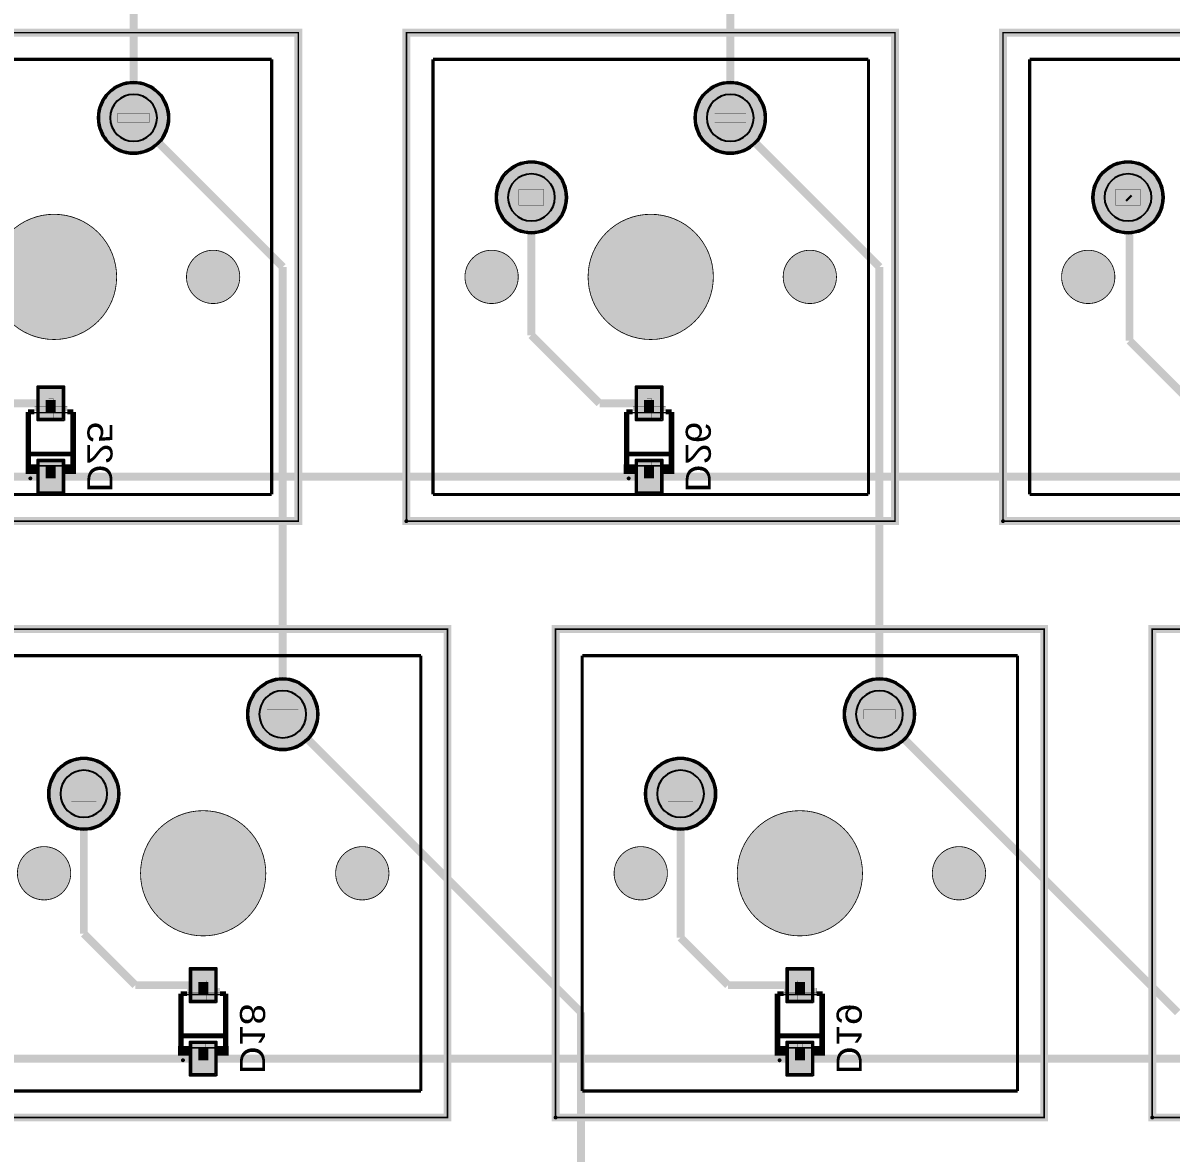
# Model space of a CAD drawing. Header units: millimetres. Extents: x 0 to 146, y -7 to 103.
# Drawn here: x 79.23 to 115.88, y 42.76 to 78.85 of the extents above; entities that cross this region are included whole.
import ezdxf
from ezdxf.enums import TextEntityAlignment as Align

# ---------------------------------------------------------------- set-up
doc = ezdxf.new("R2010")
doc.units = ezdxf.units.MM
doc.header["$MEASUREMENT"] = 0
for name, color, linetype, true_color in [('Bottom-Layer', 7, 'Continuous', 0x0000ff), ('Bottom-Paste-Mask-Layer', 7, 'Continuous', 0x800000), ('Bottom-Silkscreen-Layer', 7, 'Continuous', 0x66cc33), ('Bottom-Solder-Mask-Layer', 7, 'Continuous', 0xaa00ff), ('Component-Marking-Layer', 7, 'Continuous', 0x66ffcc), ('Component-Shape-Layer', 7, 'Continuous', 0x00cccc), ('Document-Layer', 7, 'Continuous', 0xffffff), ('Hole-Layer', 7, 'Continuous', 0x222222), ('Multi-Layer', 7, 'Continuous', 0xc0c0c0), ('Pin-Floating-Layer', 7, 'Continuous', 0xff99ff), ('Pin-Soldering-Layer', 7, 'Continuous', 0xcc9999), ('Top-Layer', 7, 'Continuous', 0xff0000), ('Top-Paste-Mask-Layer', 7, 'Continuous', 0x808080), ('Top-Silkscreen-Layer', 7, 'Continuous', 0xffcc00), ('Top-Solder-Mask-Layer', 7, 'Continuous', 0x800080)]:
    doc.layers.add(name, color=color, linetype=linetype, true_color=true_color)
doc.styles.get("Standard").update_dxf_attribs({"font": 'arial.ttf'})

msp = doc.modelspace()

# ---------------------------------------------------------------- hatches: boundary and pattern name
at = {"layer": 'Bottom-Layer'}
for points in [[(81.658, 75.823, 1), (83.858, 75.823, 1)], [(100.708, 75.823, 1), (102.908, 75.823, 1)], [(94.358, 73.283, 1), (96.558, 73.283, 1)], [(113.406, 73.283, 1), (115.606, 73.283, 1)], [(80.488, 66.205), (79.738, 66.205), (79.738, 67.205), (80.488, 67.205)], [(99.59, 66.205), (98.84, 66.205), (98.84, 67.205), (99.59, 67.205)], [(80.488, 63.86), (79.738, 63.86), (79.738, 64.86), (80.488, 64.86)], [(99.59, 63.86), (98.84, 63.86), (98.84, 64.86), (99.59, 64.86)], [(86.42, 56.775, 1), (88.62, 56.775, 1)], [(105.47, 56.775, 1), (107.67, 56.775, 1)], [(80.07, 54.235, 1), (82.27, 54.235, 1)], [(99.12, 54.235, 1), (101.32, 54.235, 1)], [(85.36, 47.621), (84.61, 47.621), (84.61, 48.621), (85.36, 48.621)], [(104.407, 47.621), (103.657, 47.621), (103.657, 48.621), (104.407, 48.621)], [(85.36, 45.276), (84.61, 45.276), (84.61, 46.276), (85.36, 46.276)], [(104.407, 45.276), (103.657, 45.276), (103.657, 46.276), (104.407, 46.276)]]:
    msp.add_hatch(color=256, dxfattribs=at).paths.add_polyline_path(points)
at = {"layer": 'Bottom-Paste-Mask-Layer'}
for points in [[(81.658, 75.823, 1), (83.858, 75.823, 1)], [(100.708, 75.823, 1), (102.908, 75.823, 1)], [(94.358, 73.283, 1), (96.558, 73.283, 1)], [(113.406, 73.283, 1), (115.606, 73.283, 1)], [(80.488, 66.205), (79.738, 66.205), (79.738, 67.205), (80.488, 67.205)], [(99.59, 66.205), (98.84, 66.205), (98.84, 67.205), (99.59, 67.205)], [(80.488, 63.86), (79.738, 63.86), (79.738, 64.86), (80.488, 64.86)], [(99.59, 63.86), (98.84, 63.86), (98.84, 64.86), (99.59, 64.86)], [(86.42, 56.775, 1), (88.62, 56.775, 1)], [(105.47, 56.775, 1), (107.67, 56.775, 1)], [(80.07, 54.235, 1), (82.27, 54.235, 1)], [(99.12, 54.235, 1), (101.32, 54.235, 1)], [(85.36, 47.621), (84.61, 47.621), (84.61, 48.621), (85.36, 48.621)], [(104.407, 47.621), (103.657, 47.621), (103.657, 48.621), (104.407, 48.621)], [(85.36, 45.276), (84.61, 45.276), (84.61, 46.276), (85.36, 46.276)], [(104.407, 45.276), (103.657, 45.276), (103.657, 46.276), (104.407, 46.276)]]:
    msp.add_hatch(color=256, dxfattribs=at).paths.add_polyline_path(points)
at = {"layer": 'Bottom-Silkscreen-Layer'}
for points in [[(79.311, 64.757), (79.663, 64.757), (79.663, 64.452), (79.311, 64.452)], [(79.311, 64.757), (79.663, 64.757), (79.663, 64.452), (79.311, 64.452)], [(80.916, 64.757), (80.916, 64.452), (80.563, 64.452), (80.563, 64.757)], [(80.916, 64.757), (80.916, 64.452), (80.563, 64.452), (80.563, 64.757)], [(98.412, 64.757), (98.765, 64.757), (98.765, 64.452), (98.412, 64.452)], [(98.412, 64.757), (98.765, 64.757), (98.765, 64.452), (98.412, 64.452)], [(100.017, 64.757), (100.017, 64.452), (99.665, 64.452), (99.665, 64.757)], [(100.017, 64.757), (100.017, 64.452), (99.665, 64.452), (99.665, 64.757)], [(84.182, 46.173), (84.535, 46.173), (84.535, 45.869), (84.182, 45.869)], [(84.182, 46.173), (84.535, 46.173), (84.535, 45.869), (84.182, 45.869)], [(85.787, 46.173), (85.787, 45.869), (85.435, 45.869), (85.435, 46.173)], [(85.787, 46.173), (85.787, 45.869), (85.435, 45.869), (85.435, 46.173)], [(103.23, 46.173), (103.582, 46.173), (103.582, 45.869), (103.23, 45.869)], [(103.23, 46.173), (103.582, 46.173), (103.582, 45.869), (103.23, 45.869)], [(104.835, 46.173), (104.835, 45.869), (104.482, 45.869), (104.482, 46.173)], [(104.835, 46.173), (104.835, 45.869), (104.482, 45.869), (104.482, 46.173)]]:
    msp.add_hatch(color=256, dxfattribs=at).paths.add_polyline_path(points)
at = {"layer": 'Bottom-Solder-Mask-Layer'}
for points in [[(81.608, 75.823, 1), (83.908, 75.823, 1)], [(100.658, 75.823, 1), (102.958, 75.823, 1)], [(94.308, 73.283, 1), (96.608, 73.283, 1)], [(113.356, 73.283, 1), (115.656, 73.283, 1)], [(80.539, 66.154), (79.687, 66.154), (79.687, 67.256), (80.539, 67.256)], [(99.641, 66.154), (98.789, 66.154), (98.789, 67.256), (99.641, 67.256)], [(80.539, 63.809), (79.687, 63.809), (79.687, 64.91), (80.539, 64.91)], [(99.641, 63.809), (98.789, 63.809), (98.789, 64.91), (99.641, 64.91)], [(86.37, 56.775, 1), (88.67, 56.775, 1)], [(105.42, 56.775, 1), (107.72, 56.775, 1)], [(80.02, 54.235, 1), (82.32, 54.235, 1)], [(99.07, 54.235, 1), (101.37, 54.235, 1)], [(85.41, 47.57), (84.559, 47.57), (84.559, 48.672), (85.41, 48.672)], [(104.458, 47.57), (103.607, 47.57), (103.607, 48.672), (104.458, 48.672)], [(85.41, 45.225), (84.559, 45.225), (84.559, 46.327), (85.41, 46.327)], [(104.458, 45.225), (103.607, 45.225), (103.607, 46.327), (104.458, 46.327)]]:
    msp.add_hatch(color=256, dxfattribs=at).paths.add_polyline_path(points)
at = {"layer": 'Component-Marking-Layer'}
for points in [[(79.403, 64.307, 1), (79.523, 64.307, 1)], [(79.403, 64.307, 1), (79.523, 64.307, 1)], [(98.505, 64.307, 1), (98.625, 64.307, 1)], [(98.505, 64.307, 1), (98.625, 64.307, 1)], [(91.408, 62.943, 1), (91.528, 62.943, 1)], [(91.408, 62.943, 1), (91.528, 62.943, 1)], [(110.456, 62.943, 1), (110.576, 62.943, 1)], [(110.456, 62.943, 1), (110.576, 62.943, 1)], [(84.275, 45.723, 1), (84.395, 45.723, 1)], [(84.275, 45.723, 1), (84.395, 45.723, 1)], [(103.322, 45.723, 1), (103.442, 45.723, 1)], [(103.322, 45.723, 1), (103.442, 45.723, 1)], [(96.17, 43.895, 1), (96.29, 43.895, 1)], [(96.17, 43.895, 1), (96.29, 43.895, 1)], [(115.22, 43.895, 1), (115.34, 43.895, 1)], [(115.22, 43.895, 1), (115.34, 43.895, 1)]]:
    msp.add_hatch(color=256, dxfattribs=at).paths.add_polyline_path(points)
at = {"layer": 'Document-Layer'}
for points in [[(80.203, 66.847), (80.203, 66.223), (80.047, 66.223), (80.047, 66.847)], [(80.203, 66.847), (80.203, 66.223), (80.047, 66.223), (80.047, 66.847)], [(99.305, 66.847), (99.305, 66.223), (99.149, 66.223), (99.149, 66.847)], [(99.305, 66.847), (99.305, 66.223), (99.149, 66.223), (99.149, 66.847)], [(80.643, 66.615), (80.643, 66.459), (79.603, 66.459), (79.603, 66.615)], [(80.643, 66.615), (80.643, 66.459), (79.603, 66.459), (79.603, 66.615)], [(99.745, 66.615), (99.745, 66.459), (98.705, 66.459), (98.705, 66.615)], [(99.745, 66.615), (99.745, 66.459), (98.705, 66.459), (98.705, 66.615)], [(80.183, 64.307), (80.027, 64.307), (80.027, 64.931), (80.183, 64.931)], [(80.183, 64.307), (80.027, 64.307), (80.027, 64.931), (80.183, 64.931)], [(99.285, 64.307), (99.129, 64.307), (99.129, 64.931), (99.285, 64.931)], [(99.285, 64.307), (99.129, 64.307), (99.129, 64.931), (99.285, 64.931)], [(85.515, 48.031), (85.515, 47.875), (84.475, 47.875), (84.475, 48.031)], [(85.515, 48.031), (85.515, 47.875), (84.475, 47.875), (84.475, 48.031)], [(85.075, 48.263), (85.075, 47.639), (84.919, 47.639), (84.919, 48.263)], [(85.075, 48.263), (85.075, 47.639), (84.919, 47.639), (84.919, 48.263)], [(104.562, 48.031), (104.562, 47.875), (103.522, 47.875), (103.522, 48.031)], [(104.562, 48.031), (104.562, 47.875), (103.522, 47.875), (103.522, 48.031)], [(104.122, 48.263), (104.122, 47.639), (103.966, 47.639), (103.966, 48.263)], [(104.122, 48.263), (104.122, 47.639), (103.966, 47.639), (103.966, 48.263)], [(85.055, 45.723), (84.899, 45.723), (84.899, 46.347), (85.055, 46.347)], [(85.055, 45.723), (84.899, 45.723), (84.899, 46.347), (85.055, 46.347)], [(104.102, 45.723), (103.946, 45.723), (103.946, 46.347), (104.102, 46.347)], [(104.102, 45.723), (103.946, 45.723), (103.946, 46.347), (104.102, 46.347)]]:
    msp.add_hatch(color=256, dxfattribs=at).paths.add_polyline_path(points)
at = {"layer": 'Hole-Layer'}
for points in [[(82.008, 75.823, 1), (83.508, 75.823, 1)], [(101.058, 75.823, 1), (102.558, 75.823, 1)], [(94.708, 73.283, 1), (96.208, 73.283, 1)], [(113.756, 73.283, 1), (115.256, 73.283, 1)], [(86.77, 56.775, 1), (88.27, 56.775, 1)], [(105.82, 56.775, 1), (107.32, 56.775, 1)], [(80.42, 54.235, 1), (81.92, 54.235, 1)], [(99.47, 54.235, 1), (100.97, 54.235, 1)]]:
    msp.add_hatch(color=256, dxfattribs=at).paths.add_polyline_path(points)
at = {"layer": 'Multi-Layer'}
for points in [[(81.658, 75.823, 1), (83.858, 75.823, 1)], [(81.658, 75.823, 1), (83.858, 75.823, 1)], [(81.658, 75.823, 1), (83.858, 75.823, 1)], [(100.708, 75.823, 1), (102.908, 75.823, 1)], [(100.708, 75.823, 1), (102.908, 75.823, 1)], [(100.708, 75.823, 1), (102.908, 75.823, 1)], [(94.358, 73.283, 1), (96.558, 73.283, 1)], [(94.358, 73.283, 1), (96.558, 73.283, 1)], [(94.358, 73.283, 1), (96.558, 73.283, 1)], [(113.406, 73.283, 1), (115.606, 73.283, 1)], [(113.406, 73.283, 1), (115.606, 73.283, 1)], [(113.406, 73.283, 1), (115.606, 73.283, 1)], [(78.218, 70.743, 1), (82.218, 70.743, 1)], [(78.218, 70.743, 1), (82.218, 70.743, 1)], [(97.268, 70.743, 1), (101.268, 70.743, 1)], [(97.268, 70.743, 1), (101.268, 70.743, 1)], [(84.447, 70.743, 1), (86.149, 70.743, 1)], [(84.447, 70.743, 1), (86.149, 70.743, 1)], [(93.337, 70.743, 1), (95.039, 70.743, 1)], [(93.337, 70.743, 1), (95.039, 70.743, 1)], [(103.497, 70.743, 1), (105.199, 70.743, 1)], [(103.497, 70.743, 1), (105.199, 70.743, 1)], [(112.385, 70.743, 1), (114.087, 70.743, 1)], [(112.385, 70.743, 1), (114.087, 70.743, 1)], [(86.42, 56.775, 1), (88.62, 56.775, 1)], [(86.42, 56.775, 1), (88.62, 56.775, 1)], [(86.42, 56.775, 1), (88.62, 56.775, 1)], [(105.47, 56.775, 1), (107.67, 56.775, 1)], [(105.47, 56.775, 1), (107.67, 56.775, 1)], [(105.47, 56.775, 1), (107.67, 56.775, 1)], [(80.07, 54.235, 1), (82.27, 54.235, 1)], [(80.07, 54.235, 1), (82.27, 54.235, 1)], [(80.07, 54.235, 1), (82.27, 54.235, 1)], [(99.12, 54.235, 1), (101.32, 54.235, 1)], [(99.12, 54.235, 1), (101.32, 54.235, 1)], [(99.12, 54.235, 1), (101.32, 54.235, 1)], [(82.98, 51.695, 1), (86.98, 51.695, 1)], [(82.98, 51.695, 1), (86.98, 51.695, 1)], [(102.03, 51.695, 1), (106.03, 51.695, 1)], [(102.03, 51.695, 1), (106.03, 51.695, 1)], [(79.049, 51.695, 1), (80.751, 51.695, 1)], [(79.049, 51.695, 1), (80.751, 51.695, 1)], [(89.209, 51.695, 1), (90.911, 51.695, 1)], [(89.209, 51.695, 1), (90.911, 51.695, 1)], [(98.099, 51.695, 1), (99.801, 51.695, 1)], [(98.099, 51.695, 1), (99.801, 51.695, 1)], [(108.259, 51.695, 1), (109.961, 51.695, 1)], [(108.259, 51.695, 1), (109.961, 51.695, 1)]]:
    msp.add_hatch(color=256, dxfattribs=at).paths.add_polyline_path(points)
at = {"layer": 'Pin-Floating-Layer'}
for points in [[(80.273, 66.517), (80.273, 66.397), (79.953, 66.397), (79.953, 66.517)], [(80.273, 66.517), (80.273, 66.397), (79.953, 66.397), (79.953, 66.517)], [(99.375, 66.517), (99.375, 66.397), (99.055, 66.397), (99.055, 66.517)], [(99.375, 66.517), (99.375, 66.397), (99.055, 66.397), (99.055, 66.517)], [(80.273, 64.717), (80.273, 64.597), (79.953, 64.597), (79.953, 64.717)], [(80.273, 64.717), (80.273, 64.597), (79.953, 64.597), (79.953, 64.717)], [(99.375, 64.717), (99.375, 64.597), (99.055, 64.597), (99.055, 64.717)], [(99.375, 64.717), (99.375, 64.597), (99.055, 64.597), (99.055, 64.717)], [(85.145, 47.933), (85.145, 47.813), (84.825, 47.813), (84.825, 47.933)], [(85.145, 47.933), (85.145, 47.813), (84.825, 47.813), (84.825, 47.933)], [(104.192, 47.933), (104.192, 47.813), (103.872, 47.813), (103.872, 47.933)], [(104.192, 47.933), (104.192, 47.813), (103.872, 47.813), (103.872, 47.933)], [(85.145, 46.133), (85.145, 46.013), (84.825, 46.013), (84.825, 46.133)], [(85.145, 46.133), (85.145, 46.013), (84.825, 46.013), (84.825, 46.133)], [(104.192, 46.133), (104.192, 46.013), (103.872, 46.013), (103.872, 46.133)], [(104.192, 46.133), (104.192, 46.013), (103.872, 46.013), (103.872, 46.133)]]:
    msp.add_hatch(color=256, dxfattribs=at).paths.add_polyline_path(points)
at = {"layer": 'Pin-Soldering-Layer'}
for points in [[(82.258, 75.973), (83.258, 75.973), (83.258, 75.673), (82.258, 75.673)], [(82.258, 75.973), (83.258, 75.973), (83.258, 75.673), (82.258, 75.673)], [(101.308, 75.973), (102.308, 75.973), (102.308, 75.673), (101.308, 75.673)], [(101.308, 75.973), (102.308, 75.973), (102.308, 75.673), (101.308, 75.673)], [(95.058, 73.533), (95.858, 73.533), (95.858, 73.033), (95.058, 73.033)], [(95.058, 73.533), (95.858, 73.533), (95.858, 73.033), (95.058, 73.033)], [(114.106, 73.533), (114.906, 73.533), (114.906, 73.033), (114.106, 73.033)], [(114.106, 73.533), (114.906, 73.533), (114.906, 73.033), (114.106, 73.033)], [(80.273, 66.807), (80.273, 66.507), (79.953, 66.507), (79.953, 66.807)], [(80.273, 66.807), (80.273, 66.507), (79.953, 66.507), (79.953, 66.807)], [(99.375, 66.807), (99.375, 66.507), (99.055, 66.507), (99.055, 66.807)], [(99.375, 66.807), (99.375, 66.507), (99.055, 66.507), (99.055, 66.807)], [(80.273, 64.607), (80.273, 64.307), (79.953, 64.307), (79.953, 64.607)], [(80.273, 64.607), (80.273, 64.307), (79.953, 64.307), (79.953, 64.607)], [(99.375, 64.607), (99.375, 64.307), (99.055, 64.307), (99.055, 64.607)], [(99.375, 64.607), (99.375, 64.307), (99.055, 64.307), (99.055, 64.607)], [(87.02, 56.925), (88.02, 56.925), (88.02, 56.625), (87.02, 56.625)], [(87.02, 56.925), (88.02, 56.925), (88.02, 56.625), (87.02, 56.625)], [(106.07, 56.925), (107.07, 56.925), (107.07, 56.625), (106.07, 56.625)], [(106.07, 56.925), (107.07, 56.925), (107.07, 56.625), (106.07, 56.625)], [(80.77, 54.485), (81.57, 54.485), (81.57, 53.985), (80.77, 53.985)], [(80.77, 54.485), (81.57, 54.485), (81.57, 53.985), (80.77, 53.985)], [(99.82, 54.485), (100.62, 54.485), (100.62, 53.985), (99.82, 53.985)], [(99.82, 54.485), (100.62, 54.485), (100.62, 53.985), (99.82, 53.985)], [(85.145, 48.223), (85.145, 47.923), (84.825, 47.923), (84.825, 48.223)], [(85.145, 48.223), (85.145, 47.923), (84.825, 47.923), (84.825, 48.223)], [(104.192, 48.223), (104.192, 47.923), (103.872, 47.923), (103.872, 48.223)], [(104.192, 48.223), (104.192, 47.923), (103.872, 47.923), (103.872, 48.223)], [(85.145, 46.023), (85.145, 45.723), (84.825, 45.723), (84.825, 46.023)], [(85.145, 46.023), (85.145, 45.723), (84.825, 45.723), (84.825, 46.023)], [(104.192, 46.023), (104.192, 45.723), (103.872, 45.723), (103.872, 46.023)], [(104.192, 46.023), (104.192, 45.723), (103.872, 45.723), (103.872, 46.023)]]:
    msp.add_hatch(color=256, dxfattribs=at).paths.add_polyline_path(points)
at = {"layer": 'Top-Layer'}
for points in [[(81.658, 75.823, 1), (83.858, 75.823, 1)], [(100.708, 75.823, 1), (102.908, 75.823, 1)], [(94.358, 73.283, 1), (96.558, 73.283, 1)], [(113.406, 73.283, 1), (115.606, 73.283, 1)], [(86.42, 56.775, 1), (88.62, 56.775, 1)], [(105.47, 56.775, 1), (107.67, 56.775, 1)], [(80.07, 54.235, 1), (82.27, 54.235, 1)], [(99.12, 54.235, 1), (101.32, 54.235, 1)]]:
    msp.add_hatch(color=256, dxfattribs=at).paths.add_polyline_path(points)
at = {"layer": 'Top-Paste-Mask-Layer'}
for points in [[(81.658, 75.823, 1), (83.858, 75.823, 1)], [(100.708, 75.823, 1), (102.908, 75.823, 1)], [(94.358, 73.283, 1), (96.558, 73.283, 1)], [(113.406, 73.283, 1), (115.606, 73.283, 1)], [(86.42, 56.775, 1), (88.62, 56.775, 1)], [(105.47, 56.775, 1), (107.67, 56.775, 1)], [(80.07, 54.235, 1), (82.27, 54.235, 1)], [(99.12, 54.235, 1), (101.32, 54.235, 1)]]:
    msp.add_hatch(color=256, dxfattribs=at).paths.add_polyline_path(points)
at = {"layer": 'Top-Solder-Mask-Layer'}
for points in [[(81.608, 75.823, 1), (83.908, 75.823, 1)], [(100.658, 75.823, 1), (102.958, 75.823, 1)], [(94.308, 73.283, 1), (96.608, 73.283, 1)], [(113.356, 73.283, 1), (115.656, 73.283, 1)], [(86.37, 56.775, 1), (88.67, 56.775, 1)], [(105.42, 56.775, 1), (107.72, 56.775, 1)], [(80.02, 54.235, 1), (82.32, 54.235, 1)], [(99.07, 54.235, 1), (101.37, 54.235, 1)]]:
    msp.add_hatch(color=256, dxfattribs=at).paths.add_polyline_path(points)

# ---------------------------------------------------------------- linework, layer by layer
at = {"layer": 'Bottom-Layer'}
for points in [[(81.658, 75.823, 1), (83.858, 75.823), (83.858, 75.823, 1), (81.658, 75.823)], [(100.708, 75.823, 1), (102.908, 75.823), (102.908, 75.823, 1), (100.708, 75.823)], [(94.358, 73.283, 1), (96.558, 73.283), (96.558, 73.283, 1), (94.358, 73.283)], [(113.406, 73.283, 1), (115.606, 73.283), (115.606, 73.283, 1), (113.406, 73.283)], [(86.42, 56.775, 1), (88.62, 56.775), (88.62, 56.775, 1), (86.42, 56.775)], [(105.47, 56.775, 1), (107.67, 56.775), (107.67, 56.775, 1), (105.47, 56.775)], [(80.07, 54.235, 1), (82.27, 54.235), (82.27, 54.235, 1), (80.07, 54.235)], [(99.12, 54.235, 1), (101.32, 54.235), (101.32, 54.235, 1), (99.12, 54.235)]]:
    msp.add_lwpolyline(points, format="xyb", dxfattribs=at)
at = {"layer": 'Bottom-Layer', "const_width": 0.254}
for points in [[(95.458, 73.283), (95.458, 68.881)], [(114.506, 73.283), (114.554, 73.235)], [(114.554, 73.235), (114.554, 68.707)], [(95.458, 68.881), (97.634, 66.705)], [(114.554, 68.707), (116.557, 66.705)], [(78.838, 66.705), (80.113, 66.705)], [(97.634, 66.705), (99.215, 66.705)], [(61.012, 64.36), (80.113, 64.36)], [(80.113, 64.36), (99.215, 64.36)], [(99.215, 64.36), (118.316, 64.36)], [(81.17, 54.235), (81.17, 49.767)], [(100.22, 54.235), (100.22, 49.64)], [(81.17, 49.767), (82.816, 48.121)], [(100.22, 49.64), (101.739, 48.121)], [(82.816, 48.121), (84.985, 48.121)], [(101.739, 48.121), (104.032, 48.121)], [(65.937, 45.776), (84.985, 45.776)], [(84.985, 45.776), (104.032, 45.776)], [(104.032, 45.776), (123.08, 45.776)]]:
    msp.add_lwpolyline(points, dxfattribs=at)
at = {"layer": 'Bottom-Layer'}
for points in [[(80.488, 66.205), (79.738, 66.205), (79.738, 67.205), (80.488, 67.205)], [(99.59, 66.205), (98.84, 66.205), (98.84, 67.205), (99.59, 67.205)], [(80.488, 63.86), (79.738, 63.86), (79.738, 64.86), (80.488, 64.86)], [(99.59, 63.86), (98.84, 63.86), (98.84, 64.86), (99.59, 64.86)], [(85.36, 47.621), (84.61, 47.621), (84.61, 48.621), (85.36, 48.621)], [(104.407, 47.621), (103.657, 47.621), (103.657, 48.621), (104.407, 48.621)], [(85.36, 45.276), (84.61, 45.276), (84.61, 46.276), (85.36, 46.276)], [(104.407, 45.276), (103.657, 45.276), (103.657, 46.276), (104.407, 46.276)]]:
    msp.add_lwpolyline(points, close=True, dxfattribs=at)
at = {"layer": 'Bottom-Paste-Mask-Layer'}
for points in [[(81.658, 75.823, 1), (83.858, 75.823), (83.858, 75.823, 1), (81.658, 75.823)], [(100.708, 75.823, 1), (102.908, 75.823), (102.908, 75.823, 1), (100.708, 75.823)], [(94.358, 73.283, 1), (96.558, 73.283), (96.558, 73.283, 1), (94.358, 73.283)], [(113.406, 73.283, 1), (115.606, 73.283), (115.606, 73.283, 1), (113.406, 73.283)], [(86.42, 56.775, 1), (88.62, 56.775), (88.62, 56.775, 1), (86.42, 56.775)], [(105.47, 56.775, 1), (107.67, 56.775), (107.67, 56.775, 1), (105.47, 56.775)], [(80.07, 54.235, 1), (82.27, 54.235), (82.27, 54.235, 1), (80.07, 54.235)], [(99.12, 54.235, 1), (101.32, 54.235), (101.32, 54.235, 1), (99.12, 54.235)]]:
    msp.add_lwpolyline(points, format="xyb", dxfattribs=at)
for points in [[(80.488, 66.205), (79.738, 66.205), (79.738, 67.205), (80.488, 67.205)], [(99.59, 66.205), (98.84, 66.205), (98.84, 67.205), (99.59, 67.205)], [(80.488, 63.86), (79.738, 63.86), (79.738, 64.86), (80.488, 64.86)], [(99.59, 63.86), (98.84, 63.86), (98.84, 64.86), (99.59, 64.86)], [(85.36, 47.621), (84.61, 47.621), (84.61, 48.621), (85.36, 48.621)], [(104.407, 47.621), (103.657, 47.621), (103.657, 48.621), (104.407, 48.621)], [(85.36, 45.276), (84.61, 45.276), (84.61, 46.276), (85.36, 46.276)], [(104.407, 45.276), (103.657, 45.276), (103.657, 46.276), (104.407, 46.276)]]:
    msp.add_lwpolyline(points, close=True, dxfattribs=at)
at = {"layer": 'Bottom-Silkscreen-Layer', "const_width": 0.152}
for points in [[(79.387, 64.681), (79.387, 66.433)], [(79.387, 64.681), (79.387, 66.433)], [(79.387, 66.433), (79.593, 66.433)], [(79.387, 66.433), (79.593, 66.433)], [(80.839, 66.433), (80.643, 66.433)], [(80.839, 66.433), (80.643, 66.433)], [(80.839, 64.681), (80.839, 66.433)], [(80.839, 64.681), (80.839, 66.433)], [(98.488, 64.681), (98.488, 66.433)], [(98.488, 64.681), (98.488, 66.433)], [(98.488, 66.433), (98.695, 66.433)], [(98.488, 66.433), (98.695, 66.433)], [(99.941, 66.433), (99.745, 66.433)], [(99.941, 66.433), (99.745, 66.433)], [(99.941, 64.681), (99.941, 66.433)], [(99.941, 64.681), (99.941, 66.433)], [(80.839, 65.085), (79.387, 65.085)], [(80.839, 65.085), (79.387, 65.085)], [(99.941, 65.085), (98.488, 65.085)], [(99.941, 65.085), (98.488, 65.085)], [(84.258, 47.85), (84.465, 47.85)], [(84.258, 46.097), (84.258, 47.85)], [(84.258, 47.85), (84.465, 47.85)], [(84.258, 46.097), (84.258, 47.85)], [(85.711, 47.85), (85.515, 47.85)], [(85.711, 47.85), (85.515, 47.85)], [(85.711, 46.097), (85.711, 47.85)], [(85.711, 46.097), (85.711, 47.85)], [(103.306, 47.85), (103.512, 47.85)], [(103.306, 46.097), (103.306, 47.85)], [(103.306, 47.85), (103.512, 47.85)], [(103.306, 46.097), (103.306, 47.85)], [(104.759, 47.85), (104.562, 47.85)], [(104.759, 47.85), (104.562, 47.85)], [(104.759, 46.097), (104.759, 47.85)], [(104.759, 46.097), (104.759, 47.85)], [(85.711, 46.502), (84.258, 46.502)], [(85.711, 46.502), (84.258, 46.502)], [(104.759, 46.502), (103.306, 46.502)], [(104.759, 46.502), (103.306, 46.502)]]:
    msp.add_lwpolyline(points, dxfattribs=at)
at = {"layer": 'Bottom-Silkscreen-Layer', "const_width": 0.00508}
for points in [[(79.311, 64.757), (79.663, 64.757), (79.663, 64.452), (79.311, 64.452)], [(79.311, 64.757), (79.663, 64.757), (79.663, 64.452), (79.311, 64.452)], [(80.916, 64.757), (80.916, 64.452), (80.563, 64.452), (80.563, 64.757)], [(80.916, 64.757), (80.916, 64.452), (80.563, 64.452), (80.563, 64.757)], [(98.412, 64.757), (98.765, 64.757), (98.765, 64.452), (98.412, 64.452)], [(98.412, 64.757), (98.765, 64.757), (98.765, 64.452), (98.412, 64.452)], [(100.017, 64.757), (100.017, 64.452), (99.665, 64.452), (99.665, 64.757)], [(100.017, 64.757), (100.017, 64.452), (99.665, 64.452), (99.665, 64.757)], [(84.182, 46.173), (84.535, 46.173), (84.535, 45.869), (84.182, 45.869)], [(84.182, 46.173), (84.535, 46.173), (84.535, 45.869), (84.182, 45.869)], [(85.787, 46.173), (85.787, 45.869), (85.435, 45.869), (85.435, 46.173)], [(85.787, 46.173), (85.787, 45.869), (85.435, 45.869), (85.435, 46.173)], [(103.23, 46.173), (103.582, 46.173), (103.582, 45.869), (103.23, 45.869)], [(103.23, 46.173), (103.582, 46.173), (103.582, 45.869), (103.23, 45.869)], [(104.835, 46.173), (104.835, 45.869), (104.482, 45.869), (104.482, 46.173)], [(104.835, 46.173), (104.835, 45.869), (104.482, 45.869), (104.482, 46.173)]]:
    msp.add_lwpolyline(points, close=True, dxfattribs=at)
at = {"layer": 'Bottom-Solder-Mask-Layer'}
for points in [[(81.608, 75.823, 1), (83.908, 75.823, 1)], [(100.658, 75.823, 1), (102.958, 75.823, 1)], [(94.308, 73.283, 1), (96.608, 73.283, 1)], [(113.356, 73.283, 1), (115.656, 73.283, 1)], [(86.37, 56.775, 1), (88.67, 56.775, 1)], [(105.42, 56.775, 1), (107.72, 56.775, 1)], [(80.02, 54.235, 1), (82.32, 54.235, 1)], [(99.07, 54.235, 1), (101.37, 54.235, 1)]]:
    msp.add_lwpolyline(points, format="xyb", close=True, dxfattribs=at)
for points in [[(80.539, 66.154), (79.687, 66.154), (79.687, 67.256), (80.539, 67.256)], [(99.641, 66.154), (98.789, 66.154), (98.789, 67.256), (99.641, 67.256)], [(80.539, 63.809), (79.687, 63.809), (79.687, 64.91), (80.539, 64.91)], [(99.641, 63.809), (98.789, 63.809), (98.789, 64.91), (99.641, 64.91)], [(85.41, 47.57), (84.559, 47.57), (84.559, 48.672), (85.41, 48.672)], [(104.458, 47.57), (103.607, 47.57), (103.607, 48.672), (104.458, 48.672)], [(85.41, 45.225), (84.559, 45.225), (84.559, 46.327), (85.41, 46.327)], [(104.458, 45.225), (103.607, 45.225), (103.607, 46.327), (104.458, 46.327)]]:
    msp.add_lwpolyline(points, close=True, dxfattribs=at)
at = {"layer": 'Component-Marking-Layer', "const_width": 0.00508}
for points in [[(79.403, 64.307, 1), (79.523, 64.307, 1)], [(79.403, 64.307, 1), (79.523, 64.307, 1)], [(98.505, 64.307, 1), (98.625, 64.307, 1)], [(98.505, 64.307, 1), (98.625, 64.307, 1)], [(91.408, 62.943, 1), (91.528, 62.943, 1)], [(91.408, 62.943, 1), (91.528, 62.943, 1)], [(110.456, 62.943, 1), (110.576, 62.943, 1)], [(110.456, 62.943, 1), (110.576, 62.943, 1)], [(84.275, 45.723, 1), (84.395, 45.723, 1)], [(84.275, 45.723, 1), (84.395, 45.723, 1)], [(103.322, 45.723, 1), (103.442, 45.723, 1)], [(103.322, 45.723, 1), (103.442, 45.723, 1)], [(96.17, 43.895, 1), (96.29, 43.895, 1)], [(96.17, 43.895, 1), (96.29, 43.895, 1)], [(115.22, 43.895, 1), (115.34, 43.895, 1)], [(115.22, 43.895, 1), (115.34, 43.895, 1)]]:
    msp.add_lwpolyline(points, format="xyb", close=True, dxfattribs=at)
at = {"layer": 'Component-Shape-Layer', "const_width": 0.0508}
for points in [[(72.418, 62.943), (72.418, 78.543), (88.018, 78.543), (88.018, 62.943)], [(72.418, 62.943), (72.418, 78.543), (88.018, 78.543), (88.018, 62.943)], [(91.468, 62.943), (91.468, 78.543), (107.068, 78.543), (107.068, 62.943)], [(91.468, 62.943), (91.468, 78.543), (107.068, 78.543), (107.068, 62.943)], [(110.516, 62.943), (110.516, 78.543), (126.116, 78.543), (126.116, 62.943)], [(110.516, 62.943), (110.516, 78.543), (126.116, 78.543), (126.116, 62.943)], [(80.763, 66.407), (80.763, 64.707), (79.463, 64.707), (79.463, 66.407)], [(80.763, 66.407), (80.763, 64.707), (79.463, 64.707), (79.463, 66.407)], [(99.865, 66.407), (99.865, 64.707), (98.565, 64.707), (98.565, 66.407)], [(99.865, 66.407), (99.865, 64.707), (98.565, 64.707), (98.565, 66.407)], [(77.18, 43.895), (77.18, 59.495), (92.78, 59.495), (92.78, 43.895)], [(77.18, 43.895), (77.18, 59.495), (92.78, 59.495), (92.78, 43.895)], [(96.23, 43.895), (96.23, 59.495), (111.83, 59.495), (111.83, 43.895)], [(96.23, 43.895), (96.23, 59.495), (111.83, 59.495), (111.83, 43.895)], [(115.28, 43.895), (115.28, 59.495), (130.88, 59.495), (130.88, 43.895)], [(115.28, 43.895), (115.28, 59.495), (130.88, 59.495), (130.88, 43.895)], [(85.635, 47.823), (85.635, 46.123), (84.335, 46.123), (84.335, 47.823)], [(85.635, 47.823), (85.635, 46.123), (84.335, 46.123), (84.335, 47.823)], [(104.682, 47.823), (104.682, 46.123), (103.382, 46.123), (103.382, 47.823)], [(104.682, 47.823), (104.682, 46.123), (103.382, 46.123), (103.382, 47.823)]]:
    msp.add_lwpolyline(points, close=True, dxfattribs=at)
at = {"layer": 'Document-Layer', "const_width": 0.1}
for points in [[(73.268, 77.693), (87.168, 77.693)], [(87.168, 77.693), (87.168, 63.793)], [(92.318, 77.693), (106.218, 77.693)], [(92.318, 63.793), (92.318, 77.693)], [(106.218, 77.693), (106.218, 63.793)], [(111.366, 77.693), (125.266, 77.693)], [(111.366, 63.793), (111.366, 77.693)], [(87.168, 63.793), (73.268, 63.793)], [(106.218, 63.793), (92.318, 63.793)], [(125.266, 63.793), (111.366, 63.793)], [(78.03, 58.645), (91.93, 58.645)], [(91.93, 58.645), (91.93, 44.743)], [(97.08, 58.645), (110.98, 58.645)], [(97.08, 44.743), (97.08, 58.645)], [(110.98, 58.645), (110.98, 44.743)], [(91.93, 44.743), (78.03, 44.743)], [(110.98, 44.743), (97.08, 44.743)]]:
    msp.add_lwpolyline(points, dxfattribs=at)
at = {"layer": 'Document-Layer', "const_width": 1.9}
for points in [[(79.268, 70.743, 1), (81.168, 70.743, 1)], [(79.268, 70.743, 1), (81.168, 70.743, 1)], [(98.318, 70.743, 1), (100.218, 70.743, 1)], [(98.318, 70.743, 1), (100.218, 70.743, 1)], [(84.03, 51.695, 1), (85.93, 51.695, 1)], [(84.03, 51.695, 1), (85.93, 51.695, 1)], [(103.08, 51.695, 1), (104.98, 51.695, 1)], [(103.08, 51.695, 1), (104.98, 51.695, 1)]]:
    msp.add_lwpolyline(points, format="xyb", close=True, dxfattribs=at)
at = {"layer": 'Document-Layer', "const_width": 0.8}
for points in [[(84.898, 70.743, 1), (85.698, 70.743), (85.698, 70.743, 1), (84.898, 70.743)], [(84.898, 70.743, 1), (85.698, 70.743), (85.698, 70.743, 1), (84.898, 70.743)], [(93.788, 70.743, 1), (94.588, 70.743), (94.588, 70.743, 1), (93.788, 70.743)], [(93.788, 70.743, 1), (94.588, 70.743), (94.588, 70.743, 1), (93.788, 70.743)], [(103.948, 70.743, 1), (104.748, 70.743), (104.748, 70.743, 1), (103.948, 70.743)], [(103.948, 70.743, 1), (104.748, 70.743), (104.748, 70.743, 1), (103.948, 70.743)], [(112.836, 70.743, 1), (113.636, 70.743), (113.636, 70.743, 1), (112.836, 70.743)], [(112.836, 70.743, 1), (113.636, 70.743), (113.636, 70.743, 1), (112.836, 70.743)], [(79.5, 51.695, 1), (80.3, 51.695), (80.3, 51.695, 1), (79.5, 51.695)], [(79.5, 51.695, 1), (80.3, 51.695), (80.3, 51.695, 1), (79.5, 51.695)], [(89.66, 51.695, 1), (90.46, 51.695), (90.46, 51.695, 1), (89.66, 51.695)], [(89.66, 51.695, 1), (90.46, 51.695), (90.46, 51.695, 1), (89.66, 51.695)], [(98.55, 51.695, 1), (99.35, 51.695), (99.35, 51.695, 1), (98.55, 51.695)], [(98.55, 51.695, 1), (99.35, 51.695), (99.35, 51.695, 1), (98.55, 51.695)], [(108.71, 51.695, 1), (109.51, 51.695), (109.51, 51.695, 1), (108.71, 51.695)], [(108.71, 51.695, 1), (109.51, 51.695), (109.51, 51.695, 1), (108.71, 51.695)]]:
    msp.add_lwpolyline(points, format="xyb", dxfattribs=at)
at = {"layer": 'Document-Layer', "const_width": 0.00508}
for points in [[(80.203, 66.847), (80.203, 66.223), (80.047, 66.223), (80.047, 66.847)], [(80.203, 66.847), (80.203, 66.223), (80.047, 66.223), (80.047, 66.847)], [(99.305, 66.847), (99.305, 66.223), (99.149, 66.223), (99.149, 66.847)], [(99.305, 66.847), (99.305, 66.223), (99.149, 66.223), (99.149, 66.847)], [(80.643, 66.615), (80.643, 66.459), (79.603, 66.459), (79.603, 66.615)], [(80.643, 66.615), (80.643, 66.459), (79.603, 66.459), (79.603, 66.615)], [(99.745, 66.615), (99.745, 66.459), (98.705, 66.459), (98.705, 66.615)], [(99.745, 66.615), (99.745, 66.459), (98.705, 66.459), (98.705, 66.615)], [(80.183, 64.307), (80.027, 64.307), (80.027, 64.931), (80.183, 64.931)], [(80.183, 64.307), (80.027, 64.307), (80.027, 64.931), (80.183, 64.931)], [(99.285, 64.307), (99.129, 64.307), (99.129, 64.931), (99.285, 64.931)], [(99.285, 64.307), (99.129, 64.307), (99.129, 64.931), (99.285, 64.931)], [(85.515, 48.031), (85.515, 47.875), (84.475, 47.875), (84.475, 48.031)], [(85.515, 48.031), (85.515, 47.875), (84.475, 47.875), (84.475, 48.031)], [(85.075, 48.263), (85.075, 47.639), (84.919, 47.639), (84.919, 48.263)], [(85.075, 48.263), (85.075, 47.639), (84.919, 47.639), (84.919, 48.263)], [(104.562, 48.031), (104.562, 47.875), (103.522, 47.875), (103.522, 48.031)], [(104.562, 48.031), (104.562, 47.875), (103.522, 47.875), (103.522, 48.031)], [(104.122, 48.263), (104.122, 47.639), (103.966, 47.639), (103.966, 48.263)], [(104.122, 48.263), (104.122, 47.639), (103.966, 47.639), (103.966, 48.263)], [(85.055, 45.723), (84.899, 45.723), (84.899, 46.347), (85.055, 46.347)], [(85.055, 45.723), (84.899, 45.723), (84.899, 46.347), (85.055, 46.347)], [(104.102, 45.723), (103.946, 45.723), (103.946, 46.347), (104.102, 46.347)], [(104.102, 45.723), (103.946, 45.723), (103.946, 46.347), (104.102, 46.347)]]:
    msp.add_lwpolyline(points, close=True, dxfattribs=at)
at = {"layer": 'Hole-Layer'}
for points in [[(82.008, 75.823, 1), (83.508, 75.823, 1)], [(101.058, 75.823, 1), (102.558, 75.823, 1)], [(94.708, 73.283, 1), (96.208, 73.283, 1)], [(113.756, 73.283, 1), (115.256, 73.283, 1)], [(86.77, 56.775, 1), (88.27, 56.775, 1)], [(105.82, 56.775, 1), (107.32, 56.775, 1)], [(80.42, 54.235, 1), (81.92, 54.235, 1)], [(99.47, 54.235, 1), (100.97, 54.235, 1)]]:
    msp.add_lwpolyline(points, format="xyb", close=True, dxfattribs=at)
at = {"layer": 'Multi-Layer'}
for points in [[(81.658, 75.823, 1), (83.858, 75.823), (83.858, 75.823, 1), (81.658, 75.823)], [(81.658, 75.823, 1), (83.858, 75.823), (83.858, 75.823, 1), (81.658, 75.823)], [(81.658, 75.823, 1), (83.858, 75.823), (83.858, 75.823, 1), (81.658, 75.823)], [(100.708, 75.823, 1), (102.908, 75.823), (102.908, 75.823, 1), (100.708, 75.823)], [(100.708, 75.823, 1), (102.908, 75.823), (102.908, 75.823, 1), (100.708, 75.823)], [(100.708, 75.823, 1), (102.908, 75.823), (102.908, 75.823, 1), (100.708, 75.823)], [(94.358, 73.283, 1), (96.558, 73.283), (96.558, 73.283, 1), (94.358, 73.283)], [(94.358, 73.283, 1), (96.558, 73.283), (96.558, 73.283, 1), (94.358, 73.283)], [(94.358, 73.283, 1), (96.558, 73.283), (96.558, 73.283, 1), (94.358, 73.283)], [(113.406, 73.283, 1), (115.606, 73.283), (115.606, 73.283, 1), (113.406, 73.283)], [(113.406, 73.283, 1), (115.606, 73.283), (115.606, 73.283, 1), (113.406, 73.283)], [(113.406, 73.283, 1), (115.606, 73.283), (115.606, 73.283, 1), (113.406, 73.283)], [(86.42, 56.775, 1), (88.62, 56.775), (88.62, 56.775, 1), (86.42, 56.775)], [(86.42, 56.775, 1), (88.62, 56.775), (88.62, 56.775, 1), (86.42, 56.775)], [(86.42, 56.775, 1), (88.62, 56.775), (88.62, 56.775, 1), (86.42, 56.775)], [(105.47, 56.775, 1), (107.67, 56.775), (107.67, 56.775, 1), (105.47, 56.775)], [(105.47, 56.775, 1), (107.67, 56.775), (107.67, 56.775, 1), (105.47, 56.775)], [(105.47, 56.775, 1), (107.67, 56.775), (107.67, 56.775, 1), (105.47, 56.775)], [(80.07, 54.235, 1), (82.27, 54.235), (82.27, 54.235, 1), (80.07, 54.235)], [(80.07, 54.235, 1), (82.27, 54.235), (82.27, 54.235, 1), (80.07, 54.235)], [(80.07, 54.235, 1), (82.27, 54.235), (82.27, 54.235, 1), (80.07, 54.235)], [(99.12, 54.235, 1), (101.32, 54.235), (101.32, 54.235, 1), (99.12, 54.235)], [(99.12, 54.235, 1), (101.32, 54.235), (101.32, 54.235, 1), (99.12, 54.235)], [(99.12, 54.235, 1), (101.32, 54.235), (101.32, 54.235, 1), (99.12, 54.235)]]:
    msp.add_lwpolyline(points, format="xyb", dxfattribs=at)
at = {"layer": 'Multi-Layer', "const_width": 0.0254}
for points in [[(78.218, 70.743, 1), (82.218, 70.743, 1)], [(78.218, 70.743, 1), (82.218, 70.743, 1)], [(97.268, 70.743, 1), (101.268, 70.743, 1)], [(97.268, 70.743, 1), (101.268, 70.743, 1)], [(84.447, 70.743, 1), (86.149, 70.743, 1)], [(84.447, 70.743, 1), (86.149, 70.743, 1)], [(93.337, 70.743, 1), (95.039, 70.743, 1)], [(93.337, 70.743, 1), (95.039, 70.743, 1)], [(103.497, 70.743, 1), (105.199, 70.743, 1)], [(103.497, 70.743, 1), (105.199, 70.743, 1)], [(112.385, 70.743, 1), (114.087, 70.743, 1)], [(112.385, 70.743, 1), (114.087, 70.743, 1)], [(82.98, 51.695, 1), (86.98, 51.695, 1)], [(82.98, 51.695, 1), (86.98, 51.695, 1)], [(102.03, 51.695, 1), (106.03, 51.695, 1)], [(102.03, 51.695, 1), (106.03, 51.695, 1)], [(79.049, 51.695, 1), (80.751, 51.695, 1)], [(79.049, 51.695, 1), (80.751, 51.695, 1)], [(89.209, 51.695, 1), (90.911, 51.695, 1)], [(89.209, 51.695, 1), (90.911, 51.695, 1)], [(98.099, 51.695, 1), (99.801, 51.695, 1)], [(98.099, 51.695, 1), (99.801, 51.695, 1)], [(108.259, 51.695, 1), (109.961, 51.695, 1)], [(108.259, 51.695, 1), (109.961, 51.695, 1)]]:
    msp.add_lwpolyline(points, format="xyb", close=True, dxfattribs=at)
at = {"layer": 'Pin-Floating-Layer', "const_width": 0.00508}
for points in [[(80.273, 66.517), (80.273, 66.397), (79.953, 66.397), (79.953, 66.517)], [(80.273, 66.517), (80.273, 66.397), (79.953, 66.397), (79.953, 66.517)], [(99.375, 66.517), (99.375, 66.397), (99.055, 66.397), (99.055, 66.517)], [(99.375, 66.517), (99.375, 66.397), (99.055, 66.397), (99.055, 66.517)], [(80.273, 64.717), (80.273, 64.597), (79.953, 64.597), (79.953, 64.717)], [(80.273, 64.717), (80.273, 64.597), (79.953, 64.597), (79.953, 64.717)], [(99.375, 64.717), (99.375, 64.597), (99.055, 64.597), (99.055, 64.717)], [(99.375, 64.717), (99.375, 64.597), (99.055, 64.597), (99.055, 64.717)], [(85.145, 47.933), (85.145, 47.813), (84.825, 47.813), (84.825, 47.933)], [(85.145, 47.933), (85.145, 47.813), (84.825, 47.813), (84.825, 47.933)], [(104.192, 47.933), (104.192, 47.813), (103.872, 47.813), (103.872, 47.933)], [(104.192, 47.933), (104.192, 47.813), (103.872, 47.813), (103.872, 47.933)], [(85.145, 46.133), (85.145, 46.013), (84.825, 46.013), (84.825, 46.133)], [(85.145, 46.133), (85.145, 46.013), (84.825, 46.013), (84.825, 46.133)], [(104.192, 46.133), (104.192, 46.013), (103.872, 46.013), (103.872, 46.133)], [(104.192, 46.133), (104.192, 46.013), (103.872, 46.013), (103.872, 46.133)]]:
    msp.add_lwpolyline(points, close=True, dxfattribs=at)
at = {"layer": 'Pin-Soldering-Layer', "const_width": 0.00508}
for points in [[(82.258, 75.973), (83.258, 75.973), (83.258, 75.673), (82.258, 75.673)], [(82.258, 75.973), (83.258, 75.973), (83.258, 75.673), (82.258, 75.673)], [(101.308, 75.973), (102.308, 75.973), (102.308, 75.673), (101.308, 75.673)], [(101.308, 75.973), (102.308, 75.973), (102.308, 75.673), (101.308, 75.673)], [(95.058, 73.533), (95.858, 73.533), (95.858, 73.033), (95.058, 73.033)], [(95.058, 73.533), (95.858, 73.533), (95.858, 73.033), (95.058, 73.033)], [(114.106, 73.533), (114.906, 73.533), (114.906, 73.033), (114.106, 73.033)], [(114.106, 73.533), (114.906, 73.533), (114.906, 73.033), (114.106, 73.033)], [(80.273, 66.807), (80.273, 66.507), (79.953, 66.507), (79.953, 66.807)], [(80.273, 66.807), (80.273, 66.507), (79.953, 66.507), (79.953, 66.807)], [(99.375, 66.807), (99.375, 66.507), (99.055, 66.507), (99.055, 66.807)], [(99.375, 66.807), (99.375, 66.507), (99.055, 66.507), (99.055, 66.807)], [(80.273, 64.607), (80.273, 64.307), (79.953, 64.307), (79.953, 64.607)], [(80.273, 64.607), (80.273, 64.307), (79.953, 64.307), (79.953, 64.607)], [(99.375, 64.607), (99.375, 64.307), (99.055, 64.307), (99.055, 64.607)], [(99.375, 64.607), (99.375, 64.307), (99.055, 64.307), (99.055, 64.607)], [(87.02, 56.925), (88.02, 56.925), (88.02, 56.625), (87.02, 56.625)], [(87.02, 56.925), (88.02, 56.925), (88.02, 56.625), (87.02, 56.625)], [(106.07, 56.925), (107.07, 56.925), (107.07, 56.625), (106.07, 56.625)], [(106.07, 56.925), (107.07, 56.925), (107.07, 56.625), (106.07, 56.625)], [(80.77, 54.485), (81.57, 54.485), (81.57, 53.985), (80.77, 53.985)], [(80.77, 54.485), (81.57, 54.485), (81.57, 53.985), (80.77, 53.985)], [(99.82, 54.485), (100.62, 54.485), (100.62, 53.985), (99.82, 53.985)], [(99.82, 54.485), (100.62, 54.485), (100.62, 53.985), (99.82, 53.985)], [(85.145, 48.223), (85.145, 47.923), (84.825, 47.923), (84.825, 48.223)], [(85.145, 48.223), (85.145, 47.923), (84.825, 47.923), (84.825, 48.223)], [(104.192, 48.223), (104.192, 47.923), (103.872, 47.923), (103.872, 48.223)], [(104.192, 48.223), (104.192, 47.923), (103.872, 47.923), (103.872, 48.223)], [(85.145, 46.023), (85.145, 45.723), (84.825, 45.723), (84.825, 46.023)], [(85.145, 46.023), (85.145, 45.723), (84.825, 45.723), (84.825, 46.023)], [(104.192, 46.023), (104.192, 45.723), (103.872, 45.723), (103.872, 46.023)], [(104.192, 46.023), (104.192, 45.723), (103.872, 45.723), (103.872, 46.023)]]:
    msp.add_lwpolyline(points, close=True, dxfattribs=at)
at = {"layer": 'Top-Layer', "const_width": 0.254}
for points in [[(82.758, 85.347), (82.758, 75.823)], [(101.808, 85.347), (101.808, 75.823)], [(82.758, 75.823), (87.52, 71.061)], [(101.808, 75.823), (106.57, 71.061)], [(87.52, 71.061), (87.52, 56.775)], [(106.57, 71.061), (106.57, 56.775)], [(87.52, 56.775), (97.045, 47.25)], [(106.57, 56.775), (116.095, 47.25)], [(97.045, 47.25), (97.045, 37.725)]]:
    msp.add_lwpolyline(points, dxfattribs=at)
at = {"layer": 'Top-Layer'}
for points in [[(81.658, 75.823, 1), (83.858, 75.823), (83.858, 75.823, 1), (81.658, 75.823)], [(100.708, 75.823, 1), (102.908, 75.823), (102.908, 75.823, 1), (100.708, 75.823)], [(94.358, 73.283, 1), (96.558, 73.283), (96.558, 73.283, 1), (94.358, 73.283)], [(113.406, 73.283, 1), (115.606, 73.283), (115.606, 73.283, 1), (113.406, 73.283)], [(86.42, 56.775, 1), (88.62, 56.775), (88.62, 56.775, 1), (86.42, 56.775)], [(105.47, 56.775, 1), (107.67, 56.775), (107.67, 56.775, 1), (105.47, 56.775)], [(80.07, 54.235, 1), (82.27, 54.235), (82.27, 54.235, 1), (80.07, 54.235)], [(99.12, 54.235, 1), (101.32, 54.235), (101.32, 54.235, 1), (99.12, 54.235)]]:
    msp.add_lwpolyline(points, format="xyb", dxfattribs=at)
at = {"layer": 'Top-Paste-Mask-Layer'}
for points in [[(81.658, 75.823, 1), (83.858, 75.823), (83.858, 75.823, 1), (81.658, 75.823)], [(100.708, 75.823, 1), (102.908, 75.823), (102.908, 75.823, 1), (100.708, 75.823)], [(94.358, 73.283, 1), (96.558, 73.283), (96.558, 73.283, 1), (94.358, 73.283)], [(113.406, 73.283, 1), (115.606, 73.283), (115.606, 73.283, 1), (113.406, 73.283)], [(86.42, 56.775, 1), (88.62, 56.775), (88.62, 56.775, 1), (86.42, 56.775)], [(105.47, 56.775, 1), (107.67, 56.775), (107.67, 56.775, 1), (105.47, 56.775)], [(80.07, 54.235, 1), (82.27, 54.235), (82.27, 54.235, 1), (80.07, 54.235)], [(99.12, 54.235, 1), (101.32, 54.235), (101.32, 54.235, 1), (99.12, 54.235)]]:
    msp.add_lwpolyline(points, format="xyb", dxfattribs=at)
at = {"layer": 'Top-Silkscreen-Layer', "const_width": 0.254}
for points in [[(72.418, 78.543), (88.018, 78.543), (88.018, 62.943), (72.418, 62.943)], [(72.418, 78.543), (88.018, 78.543), (88.018, 62.943), (72.418, 62.943)], [(91.468, 78.543), (107.068, 78.543), (107.068, 62.943), (91.468, 62.943)], [(91.468, 78.543), (107.068, 78.543), (107.068, 62.943), (91.468, 62.943)], [(110.516, 78.543), (126.116, 78.543), (126.116, 62.943), (110.516, 62.943)], [(110.516, 78.543), (126.116, 78.543), (126.116, 62.943), (110.516, 62.943)], [(77.18, 59.495), (92.78, 59.495), (92.78, 43.895), (77.18, 43.895)], [(77.18, 59.495), (92.78, 59.495), (92.78, 43.895), (77.18, 43.895)], [(96.23, 59.495), (111.83, 59.495), (111.83, 43.895), (96.23, 43.895)], [(96.23, 59.495), (111.83, 59.495), (111.83, 43.895), (96.23, 43.895)], [(115.28, 59.495), (130.88, 59.495), (130.88, 43.895), (115.28, 43.895)], [(115.28, 59.495), (130.88, 59.495), (130.88, 43.895), (115.28, 43.895)]]:
    msp.add_lwpolyline(points, close=True, dxfattribs=at)
at = {"layer": 'Top-Solder-Mask-Layer'}
for points in [[(81.608, 75.823, 1), (83.908, 75.823, 1)], [(100.658, 75.823, 1), (102.958, 75.823, 1)], [(94.308, 73.283, 1), (96.608, 73.283, 1)], [(113.356, 73.283, 1), (115.656, 73.283, 1)], [(86.37, 56.775, 1), (88.67, 56.775, 1)], [(105.42, 56.775, 1), (107.72, 56.775, 1)], [(80.02, 54.235, 1), (82.32, 54.235, 1)], [(99.07, 54.235, 1), (101.37, 54.235, 1)]]:
    msp.add_lwpolyline(points, format="xyb", close=True, dxfattribs=at)

# ---------------------------------------------------------------- texts
at = {"layer": 'Bottom-Silkscreen-Layer', "text_generation_flag": 2, "width": 1.1}
for s, rotation, p in [('D25', -450, (81.045, 63.86)), ('D26', -90, (100.147, 63.86)), ('D18', -90, (85.917, 45.276)), ('D19', -90, (104.964, 45.276))]:
    msp.add_text(s, height=0.8001, rotation=rotation, dxfattribs=at).set_placement(p, align=Align.BOTTOM_LEFT)

doc.saveas('drawing.dxf')
